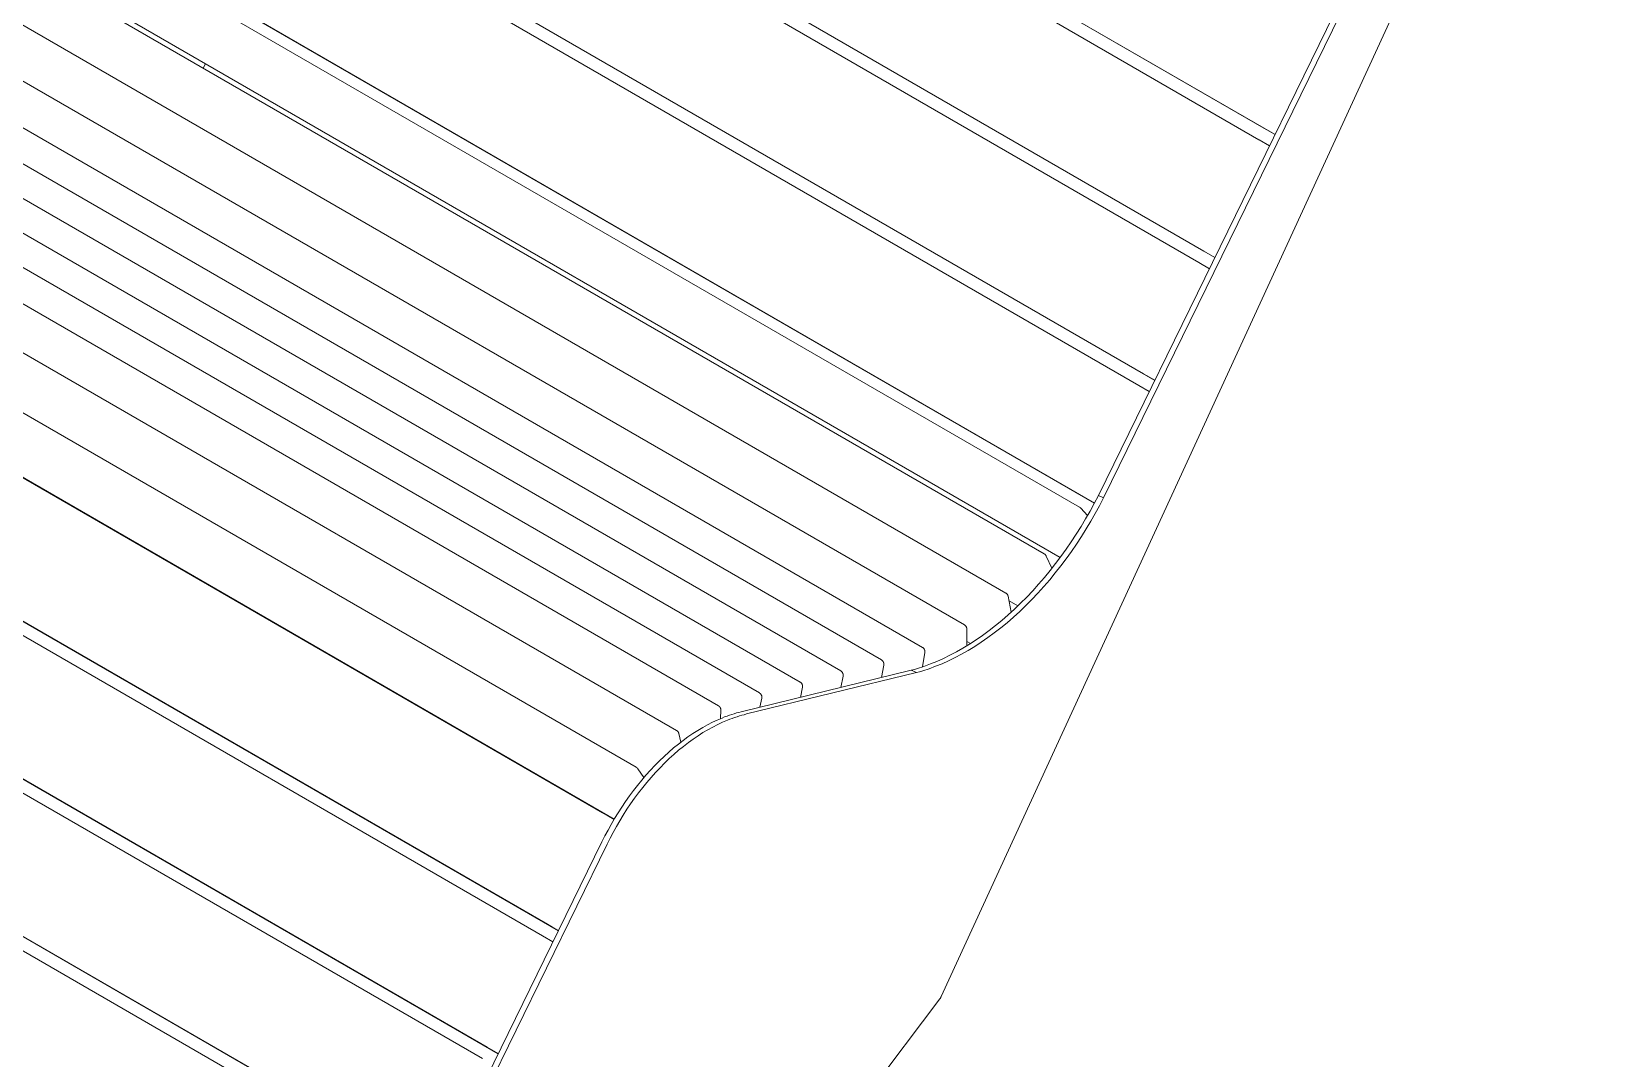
# Model space of a CAD drawing. Header units: millimetres. Extents: x 143 to 4970, y 293 to 3610.
# Drawn here: x 3873 to 4968, y 1408 to 2124 of the extents above; entities that cross this region are included whole.
import ezdxf

# ---------------------------------------------------------------- set-up
doc = ezdxf.new("R2010")
doc.units = ezdxf.units.MM
doc.layers.add('ZANO_R', color=7, linetype='Continuous', lineweight=0)

msp = doc.modelspace()

# ---------------------------------------------------------------- linework, layer by layer
at = {"layer": 'ZANO_R'}
for p, q in [((4942.9, 2465.3), (4617.5, 1800.5)), ((4946.6, 2463.7), (4621.1, 1798.9)), ((4064.4, 2442.9), (4733, 2056.9)), ((4968.1, 2451), (4507.8, 1451.1)), ((4059.1, 2436), (4729.6, 2048.8)), ((4740.8, 2052.3), (4077.3, 2435.3)), ((4005.5, 2357), (4687.7, 1963.1)), ((4010.8, 2363.9), (4691.1, 1971.1)), ((4698.8, 1966.6), (4023.7, 2356.3)), ((3957.2, 2284.9), (4649.1, 1885.4)), ((3951.9, 2278), (4645.7, 1877.4)), ((4656.8, 1880.8), (3970.1, 2277.3)), ((3903.6, 2205.9), (4607.1, 1799.7)), ((3897.4, 2200.5), (4604.4, 1792.3)), ((4614.7, 1795.2), (3916.5, 2198.3)), ((3872.7, 2168), (4579.7, 1759.8)), ((4590.9, 1757.3), (3889.3, 2162.4)), ((3845.9, 2140.7), (4552.9, 1732.5)), ((3817, 2118.4), (4524, 1710.3)), ((3759.1, 2094), (4466.1, 1685.8)), ((3787.7, 2102.8), (4494.7, 1694.6)), ((3994.2, 2101.8), (3992.6, 2098.8)), ((3730.7, 2086.3), (4437.7, 1678.1)), ((3673.9, 2071), (4380.9, 1662.8)), ((3702.3, 2078.6), (4409.3, 1670.4)), ((3645.3, 2062), (4352.3, 1653.8)), ((4729.7, 2048.8), (4729.6, 2048.8)), ((4729.7, 2048.8), (4737, 2044.5)), ((4733, 2056.9), (4740.8, 2052.3)), ((3616, 2044.8), (4323, 1636.6)), ((3587.9, 2019.1), (4294.9, 1611)), ((3562, 1988.7), (4271.4, 1579.1)), ((4279.5, 1574.8), (3577.3, 1980.2)), ((4687.7, 1963.1), (4687.7, 1963.1)), ((4687.7, 1963.1), (4695, 1958.8)), ((4691.1, 1971.1), (4698.8, 1966.6)), ((3508.4, 1909.7), (4229.5, 1493.4)), ((3513.7, 1916.6), (4232.9, 1501.4)), ((4240.6, 1496.9), (3526.7, 1909)), ((4649.1, 1885.4), (4656.8, 1880.9)), ((4645.7, 1877.4), (4645.7, 1877.4)), ((4645.7, 1877.4), (4653, 1873.1)), ((3454.8, 1830.7), (4187.5, 1407.7)), ((3460.1, 1837.6), (4190.9, 1415.7)), ((4198.6, 1411.1), (3473.1, 1830)), ((4607.1, 1799.7), (4614.8, 1795.2)), ((4617.5, 1800.5), (4614.6, 1795)), ((4617.5, 1800.5), (4621.1, 1798.9)), ((4621.1, 1798.9), (4618.3, 1793.4)), ((4604.4, 1792.3), (4604.5, 1792.3)), ((4604.5, 1792.3), (4604.6, 1792.2)), ((4604.6, 1792.2), (4604.7, 1792.1)), ((4604.7, 1792.1), (4604.8, 1792.1)), ((4604.8, 1792.1), (4604.9, 1792)), ((4604.9, 1792), (4605, 1791.9)), ((4605, 1791.9), (4605.1, 1791.9)), ((4605.1, 1791.9), (4605.2, 1791.8)), ((4605.2, 1791.8), (4605.2, 1791.7)), ((4605.2, 1791.7), (4610, 1786.5)), ((4611.7, 1789.6), (4608.6, 1784.2)), ((4614.6, 1795), (4611.7, 1789.6)), ((4615.3, 1788), (4612.2, 1782.6)), ((4618.3, 1793.4), (4615.3, 1788)), ((4605.4, 1778.8), (4602, 1773.5)), ((4608.6, 1784.2), (4605.4, 1778.8)), ((4609, 1777.2), (4605.7, 1771.9)), ((4612.2, 1782.6), (4609, 1777.2)), ((4598.6, 1768.2), (4595, 1763.1)), ((4602, 1773.5), (4598.6, 1768.2)), ((4602.2, 1766.6), (4598.7, 1761.5)), ((4605.7, 1771.9), (4602.2, 1766.6)), ((3406.5, 1758.6), (4148.9, 1330)), ((4579.7, 1759.8), (4579.8, 1759.8)), ((4579.8, 1759.8), (4579.9, 1759.7)), ((4579.9, 1759.7), (4580, 1759.7)), ((4580, 1759.7), (4580.1, 1759.6)), ((4580.1, 1759.6), (4580.2, 1759.5)), ((4580.2, 1759.5), (4580.3, 1759.4)), ((4580.3, 1759.4), (4580.4, 1759.4)), ((4580.4, 1759.4), (4580.4, 1759.3)), ((4580.4, 1759.3), (4580.5, 1759.2)), ((4580.5, 1759.2), (4580.6, 1759.1)), ((4580.6, 1759.1), (4580.7, 1759)), ((4580.7, 1759), (4580.8, 1758.9)), ((4580.8, 1758.9), (4580.8, 1758.8)), ((4580.8, 1758.8), (4580.9, 1758.7)), ((4580.9, 1758.7), (4580.9, 1758.6)), ((4580.9, 1758.6), (4581, 1758.5)), ((4581, 1758.5), (4581.1, 1758.4)), ((4581.1, 1758.4), (4581.1, 1758.3)), ((4581.1, 1758.3), (4585.1, 1749.8)), ((4587.6, 1753), (4583.8, 1748.1)), ((4591.4, 1758), (4587.6, 1753)), ((4595, 1756.4), (4591.3, 1751.4)), ((4595, 1763.1), (4591.4, 1758)), ((4598.7, 1761.5), (4595, 1756.4)), ((3401.2, 1751.7), (4145.5, 1321.9)), ((4156.7, 1325.4), (3419.4, 1751)), ((4579.8, 1743.3), (4575.8, 1738.6)), ((4583.5, 1741.7), (4579.4, 1737)), ((4583.8, 1748.1), (4579.8, 1743.3)), ((4587.4, 1746.5), (4583.5, 1741.7)), ((4591.3, 1751.4), (4587.4, 1746.5)), ((4552.9, 1732.5), (4553, 1732.4)), ((4553, 1732.4), (4553.1, 1732.4)), ((4553.1, 1732.4), (4553.2, 1732.3)), ((4553.2, 1732.3), (4553.3, 1732.2)), ((4553.3, 1732.2), (4553.4, 1732.2)), ((4553.4, 1732.2), (4553.5, 1732.1)), ((4553.5, 1732.1), (4553.6, 1732)), ((4553.6, 1732), (4553.6, 1731.9)), ((4553.6, 1731.9), (4553.7, 1731.8)), ((4553.7, 1731.8), (4553.8, 1731.7)), ((4553.8, 1731.7), (4553.9, 1731.7)), ((4553.9, 1731.7), (4553.9, 1731.6)), ((4553.9, 1731.6), (4554, 1731.5)), ((4554, 1731.5), (4554.1, 1731.4)), ((4554.1, 1731.4), (4554.1, 1731.3)), ((4554.1, 1731.3), (4554.2, 1731.2)), ((4554.2, 1731.2), (4554.3, 1731.1)), ((4554.3, 1731.1), (4554.3, 1731)), ((4554.3, 1731), (4554.4, 1730.8)), ((4554.4, 1730.8), (4554.4, 1730.7)), ((4554.4, 1730.7), (4554.4, 1730.6)), ((4571.7, 1734.1), (4567.5, 1729.6)), ((4575.3, 1732.5), (4571.1, 1728)), ((4575.8, 1738.6), (4571.7, 1734.1)), ((4579.4, 1737), (4575.3, 1732.5)), ((4554.4, 1730.6), (4554.5, 1730.5)), ((4554.5, 1730.5), (4554.5, 1730.4)), ((4554.5, 1730.4), (4554.5, 1730.3)), ((4554.5, 1730.3), (4554.6, 1730.2)), ((4554.6, 1730.2), (4556.7, 1719.2)), ((4558.9, 1721.2), (4554.6, 1717.2)), ((4561.3, 1723.5), (4555.2, 1727)), ((4563.2, 1725.4), (4558.9, 1721.2)), ((4566.9, 1723.8), (4562.6, 1719.6)), ((4567.5, 1729.6), (4563.2, 1725.4)), ((4571.1, 1728), (4566.9, 1723.8)), ((4524, 1710.3), (4524.1, 1710.2)), ((4524.1, 1710.2), (4524.2, 1710.1)), ((4524.2, 1710.1), (4524.3, 1710.1)), ((4524.3, 1710.1), (4524.4, 1710)), ((4524.4, 1710), (4524.5, 1709.9)), ((4524.5, 1709.9), (4524.5, 1709.8)), ((4524.5, 1709.8), (4524.6, 1709.8)), ((4524.6, 1709.8), (4524.7, 1709.7)), ((4524.7, 1709.7), (4524.8, 1709.6)), ((4524.8, 1709.6), (4524.9, 1709.5)), ((4524.9, 1709.5), (4524.9, 1709.4)), ((4524.9, 1709.4), (4525, 1709.3)), ((4525, 1709.3), (4525.1, 1709.2)), ((4525.1, 1709.2), (4525.2, 1709.1)), ((4525.2, 1709.1), (4525.2, 1709)), ((4525.2, 1709), (4525.3, 1708.9)), ((4525.3, 1708.9), (4525.3, 1708.8)), ((4525.3, 1708.8), (4525.4, 1708.7)), ((4545.7, 1709.8), (4541.2, 1706.3)), ((4550.1, 1713.4), (4545.7, 1709.8)), ((4553.8, 1711.8), (4549.3, 1708.2)), ((4554.6, 1717.2), (4550.1, 1713.4)), ((4558.2, 1715.6), (4553.8, 1711.8)), ((4562.6, 1719.6), (4558.2, 1715.6)), ((4525.4, 1708.7), (4525.4, 1708.6)), ((4525.4, 1708.6), (4525.5, 1708.5)), ((4525.5, 1708.5), (4525.5, 1708.4)), ((4525.5, 1708.4), (4525.5, 1708.3)), ((4525.5, 1708.3), (4525.6, 1708.2)), ((4525.6, 1708.2), (4525.6, 1708.1)), ((4525.6, 1708.1), (4525.6, 1707.9)), ((4525.6, 1707.9), (4525.7, 1707.8)), ((4525.7, 1707.8), (4525.7, 1707.7)), ((4525.7, 1707.7), (4525.7, 1707.6)), ((4525.7, 1707.6), (4525.7, 1707.5)), ((4525.7, 1707.5), (4525.7, 1707.4)), ((4525.7, 1707.4), (4525.7, 1707.3)), ((4525.7, 1707.3), (4525.7, 1695.7)), ((4528.2, 1697.2), (4525.7, 1698.7)), ((4532.1, 1699.8), (4527.5, 1696.8)), ((4535.7, 1698.2), (4531.2, 1695.3)), ((4536.6, 1702.9), (4532.1, 1699.8)), ((4540.3, 1701.4), (4535.7, 1698.2)), ((4541.2, 1706.3), (4536.6, 1702.9)), ((4544.8, 1704.7), (4540.3, 1701.4)), ((4549.3, 1708.2), (4544.8, 1704.7)), ((4494.7, 1694.6), (4494.8, 1694.6)), ((4496.4, 1691.1), (4494.7, 1680.9)), ((4494.8, 1694.6), (4494.9, 1694.5)), ((4494.9, 1694.5), (4495, 1694.5)), ((4495, 1694.5), (4495.1, 1694.4)), ((4495.1, 1694.4), (4495.2, 1694.3)), ((4495.2, 1694.3), (4495.3, 1694.2)), ((4495.3, 1694.2), (4495.3, 1694.1)), ((4495.3, 1694.1), (4495.4, 1694.1)), ((4495.4, 1694.1), (4495.5, 1694)), ((4495.5, 1694), (4495.6, 1693.9)), ((4495.6, 1693.9), (4495.7, 1693.8)), ((4495.7, 1693.8), (4495.7, 1693.7)), ((4495.7, 1693.7), (4495.8, 1693.6)), ((4495.8, 1693.6), (4495.9, 1693.5)), ((4495.9, 1693.5), (4495.9, 1693.4)), ((4495.9, 1693.4), (4496, 1693.3)), ((4496, 1693.3), (4496, 1693.2)), ((4496, 1693.2), (4496.1, 1693.1)), ((4496.1, 1693.1), (4496.1, 1693)), ((4496.1, 1693), (4496.2, 1692.9)), ((4496.2, 1692.9), (4496.2, 1692.7)), ((4496.2, 1692.7), (4496.3, 1692.6)), ((4496.3, 1692.6), (4496.3, 1692.5)), ((4496.3, 1692.5), (4496.3, 1692.4)), ((4496.3, 1692.4), (4496.3, 1692.3)), ((4496.3, 1692.3), (4496.4, 1692.2)), ((4496.4, 1692.2), (4496.4, 1692)), ((4496.4, 1692), (4496.4, 1691.9)), ((4496.4, 1691.9), (4496.4, 1691.8)), ((4496.4, 1691.8), (4496.4, 1691.7)), ((4496.4, 1691.7), (4496.4, 1691.6)), ((4496.4, 1691.6), (4496.4, 1691.4)), ((4496.4, 1691.4), (4496.4, 1691.3)), ((4496.4, 1691.3), (4496.4, 1691.2)), ((4496.4, 1691.2), (4496.4, 1691.1)), ((4513.8, 1689.1), (4509.3, 1686.8)), ((4517.5, 1687.5), (4512.9, 1685.3)), ((4518.4, 1691.5), (4513.8, 1689.1)), ((4522, 1689.9), (4517.5, 1687.5)), ((4522.9, 1694.1), (4518.4, 1691.5)), ((4526.6, 1692.5), (4522, 1689.9)), ((4527.5, 1696.8), (4522.9, 1694.1)), ((4531.2, 1695.3), (4526.6, 1692.5)), ((4486.9, 1678.6), (4368.2, 1649.6)), ((4490.6, 1677), (4371.8, 1648.1)), ((4437.7, 1678.1), (4437.8, 1678.1)), ((4437.8, 1678.1), (4437.9, 1678)), ((4437.9, 1678), (4438, 1677.9)), ((4438, 1677.9), (4438.1, 1677.8)), ((4438.1, 1677.8), (4438.2, 1677.8)), ((4438.2, 1677.8), (4438.3, 1677.7)), ((4438.3, 1677.7), (4438.3, 1677.6)), ((4438.3, 1677.6), (4438.4, 1677.5)), ((4438.4, 1677.5), (4438.5, 1677.4)), ((4438.5, 1677.4), (4438.6, 1677.3)), ((4438.6, 1677.3), (4438.7, 1677.3)), ((4438.7, 1677.3), (4438.7, 1677.2)), ((4438.7, 1677.2), (4438.8, 1677.1)), ((4438.8, 1677.1), (4438.9, 1677)), ((4438.9, 1677), (4438.9, 1676.9)), ((4438.9, 1676.9), (4439, 1676.8)), ((4439, 1676.8), (4439, 1676.6)), ((4439, 1676.6), (4439.1, 1676.5)), ((4439.1, 1676.5), (4439.1, 1676.4)), ((4439.1, 1676.4), (4439.2, 1676.3)), ((4439.2, 1676.3), (4439.2, 1676.2)), ((4439.2, 1676.2), (4439.3, 1676.1)), ((4439.3, 1676.1), (4439.3, 1676)), ((4439.3, 1676), (4439.3, 1675.9)), ((4467.7, 1682.1), (4466, 1673.5)), ((4466.1, 1685.8), (4466.2, 1685.7)), ((4466.2, 1685.7), (4466.3, 1685.7)), ((4466.3, 1685.7), (4466.4, 1685.6)), ((4466.4, 1685.6), (4466.5, 1685.5)), ((4466.5, 1685.5), (4466.6, 1685.4)), ((4466.6, 1685.4), (4466.6, 1685.4)), ((4466.6, 1685.4), (4466.7, 1685.3)), ((4466.7, 1685.3), (4466.8, 1685.2)), ((4466.8, 1685.2), (4466.9, 1685.1)), ((4466.9, 1685.1), (4467, 1685)), ((4467, 1685), (4467.1, 1684.9)), ((4467.1, 1684.9), (4467.1, 1684.8)), ((4467.1, 1684.8), (4467.2, 1684.7)), ((4467.2, 1684.7), (4467.3, 1684.6)), ((4467.3, 1684.6), (4467.3, 1684.5)), ((4467.3, 1684.5), (4467.4, 1684.4)), ((4467.4, 1684.4), (4467.4, 1684.3)), ((4467.4, 1684.3), (4467.5, 1684.2)), ((4467.5, 1684.2), (4467.5, 1684.1)), ((4467.5, 1684.1), (4467.6, 1684)), ((4467.6, 1684), (4467.6, 1683.9)), ((4467.6, 1683.9), (4467.7, 1683.8)), ((4467.7, 1683.8), (4467.7, 1683.6)), ((4467.7, 1683.6), (4467.7, 1683.5)), ((4467.7, 1683.5), (4467.7, 1683.4)), ((4467.7, 1683.4), (4467.8, 1683.3)), ((4467.8, 1682.2), (4467.7, 1682.1)), ((4467.8, 1683.3), (4467.8, 1683.2)), ((4467.8, 1683.2), (4467.8, 1683.1)), ((4467.8, 1683.1), (4467.8, 1682.9)), ((4467.8, 1682.9), (4467.8, 1682.8)), ((4467.8, 1682.8), (4467.8, 1682.7)), ((4467.8, 1682.7), (4467.8, 1682.6)), ((4467.8, 1682.6), (4467.8, 1682.5)), ((4467.8, 1682.5), (4467.8, 1682.3)), ((4467.8, 1682.3), (4467.8, 1682.2)), ((4489.1, 1679.2), (4486.9, 1678.6)), ((4490.6, 1677), (4486.9, 1678.6)), ((4491.3, 1679.8), (4489.1, 1679.2)), ((4492.7, 1677.6), (4490.6, 1677)), ((4495.7, 1681.3), (4491.3, 1679.8)), ((4495, 1678.3), (4492.7, 1677.6)), ((4499.4, 1679.7), (4495, 1678.3)), ((4500.2, 1683), (4495.7, 1681.3)), ((4503.9, 1681.4), (4499.4, 1679.7)), ((4504.7, 1684.8), (4500.2, 1683)), ((4508.4, 1683.2), (4503.9, 1681.4)), ((4509.3, 1686.8), (4504.7, 1684.8)), ((4512.9, 1685.3), (4508.4, 1683.2)), ((4409.3, 1670.4), (4409.4, 1670.4)), ((4409.4, 1670.4), (4409.5, 1670.3)), ((4409.5, 1670.3), (4409.6, 1670.2)), ((4410.9, 1666.7), (4409.5, 1659.7)), ((4409.6, 1670.2), (4409.7, 1670.2)), ((4409.7, 1670.2), (4409.8, 1670.1)), ((4409.8, 1670.1), (4409.9, 1670)), ((4409.9, 1670), (4409.9, 1669.9)), ((4409.9, 1669.9), (4410, 1669.9)), ((4410, 1669.9), (4410.1, 1669.8)), ((4410.1, 1669.8), (4410.2, 1669.7)), ((4410.2, 1669.7), (4410.3, 1669.6)), ((4410.3, 1669.6), (4410.3, 1669.5)), ((4410.3, 1669.5), (4410.4, 1669.4)), ((4410.4, 1669.4), (4410.5, 1669.3)), ((4410.5, 1669.3), (4410.5, 1669.2)), ((4410.5, 1669.2), (4410.6, 1669.1)), ((4410.6, 1669.1), (4410.7, 1669)), ((4410.7, 1669), (4410.7, 1668.9)), ((4410.7, 1668.9), (4410.8, 1668.8)), ((4410.8, 1668.8), (4410.8, 1668.6)), ((4410.8, 1668.6), (4410.8, 1668.5)), ((4410.8, 1668.5), (4410.9, 1668.4)), ((4410.9, 1668.4), (4410.9, 1668.3)), ((4410.9, 1668.3), (4410.9, 1668.2)), ((4410.9, 1668.2), (4411, 1668.1)), ((4411, 1666.9), (4410.9, 1666.7)), ((4411, 1668.1), (4411, 1667.9)), ((4411, 1667.9), (4411, 1667.8)), ((4411, 1667.8), (4411, 1667.7)), ((4411, 1667.7), (4411, 1667.6)), ((4411, 1667.6), (4411, 1667.5)), ((4411, 1667.5), (4411, 1667.3)), ((4411, 1667.3), (4411, 1667.2)), ((4411, 1667.2), (4411, 1667.1)), ((4411, 1667.1), (4411, 1667)), ((4411, 1667), (4411, 1666.9)), ((4439.3, 1674.4), (4437.7, 1666.6)), ((4439.3, 1675.9), (4439.3, 1675.7)), ((4439.3, 1675.7), (4439.4, 1675.6)), ((4439.4, 1674.5), (4439.3, 1674.4)), ((4439.4, 1675.6), (4439.4, 1675.5)), ((4439.4, 1675.5), (4439.4, 1675.4)), ((4439.4, 1675.4), (4439.4, 1675.3)), ((4439.4, 1675.3), (4439.4, 1675.1)), ((4439.4, 1675.1), (4439.4, 1675)), ((4439.4, 1675), (4439.4, 1674.9)), ((4439.4, 1674.9), (4439.4, 1674.8)), ((4439.4, 1674.8), (4439.4, 1674.7)), ((4439.4, 1674.7), (4439.4, 1674.5)), ((4380.9, 1662.8), (4381, 1662.7)), ((4381, 1662.7), (4381.1, 1662.6)), ((4381.1, 1662.6), (4381.2, 1662.6)), ((4381.2, 1662.6), (4381.3, 1662.5)), ((4381.3, 1662.5), (4381.4, 1662.4)), ((4382.5, 1659.1), (4381.3, 1652.8)), ((4381.4, 1662.4), (4381.5, 1662.3)), ((4381.5, 1662.3), (4381.6, 1662.3)), ((4381.6, 1662.3), (4381.6, 1662.2)), ((4381.6, 1662.2), (4381.7, 1662.1)), ((4381.7, 1662.1), (4381.8, 1662)), ((4381.8, 1662), (4381.9, 1661.9)), ((4381.9, 1661.9), (4381.9, 1661.8)), ((4381.9, 1661.8), (4382, 1661.7)), ((4382, 1661.7), (4382.1, 1661.6)), ((4382.1, 1661.6), (4382.1, 1661.5)), ((4382.1, 1661.5), (4382.2, 1661.4)), ((4382.2, 1661.4), (4382.3, 1661.3)), ((4382.3, 1661.3), (4382.3, 1661.2)), ((4382.3, 1661.2), (4382.4, 1661.1)), ((4382.4, 1661.1), (4382.4, 1661)), ((4382.4, 1661), (4382.4, 1660.9)), ((4382.4, 1660.9), (4382.5, 1660.7)), ((4382.5, 1660.7), (4382.5, 1660.6)), ((4382.5, 1660.6), (4382.5, 1660.5)), ((4382.5, 1660.5), (4382.6, 1660.4)), ((4382.6, 1659.2), (4382.5, 1659.1)), ((4382.6, 1660.4), (4382.6, 1660.3)), ((4382.6, 1660.3), (4382.6, 1660.2)), ((4382.6, 1660.2), (4382.6, 1660)), ((4382.6, 1660), (4382.6, 1659.9)), ((4382.6, 1659.9), (4382.6, 1659.8)), ((4382.6, 1659.8), (4382.6, 1659.7)), ((4382.6, 1659.7), (4382.6, 1659.6)), ((4382.6, 1659.6), (4382.6, 1659.4)), ((4382.6, 1659.4), (4382.6, 1659.3)), ((4382.6, 1659.3), (4382.6, 1659.2)), ((4351.5, 1643.9), (4348.1, 1642.3)), ((4354.9, 1645.3), (4351.5, 1643.9)), ((4352.3, 1653.8), (4352.4, 1653.8)), ((4352.4, 1653.8), (4352.5, 1653.7)), ((4352.5, 1653.7), (4352.6, 1653.6)), ((4352.6, 1653.6), (4352.7, 1653.6)), ((4352.7, 1653.6), (4352.8, 1653.5)), ((4352.8, 1653.5), (4352.9, 1653.4)), ((4352.9, 1653.4), (4353, 1653.3)), ((4353, 1653.3), (4353, 1653.2)), ((4353, 1653.2), (4353.1, 1653.2)), ((4353.1, 1653.2), (4353.2, 1653.1)), ((4353.2, 1653.1), (4353.3, 1653)), ((4353.3, 1653), (4353.3, 1652.9)), ((4353.3, 1652.9), (4353.4, 1652.8)), ((4353.4, 1652.8), (4353.5, 1652.7)), ((4353.5, 1652.7), (4353.5, 1652.6)), ((4353.5, 1652.6), (4353.6, 1652.5)), ((4353.6, 1652.5), (4353.6, 1652.4)), ((4353.6, 1652.4), (4353.7, 1652.3)), ((4353.7, 1652.3), (4353.7, 1652.2)), ((4353.7, 1652.2), (4353.8, 1652.1)), ((4353.8, 1652.1), (4353.8, 1652)), ((4353.8, 1652), (4353.9, 1651.8)), ((4354, 1650.7), (4353.8, 1644.9)), ((4353.9, 1651.8), (4353.9, 1651.7)), ((4353.9, 1651.7), (4353.9, 1651.6)), ((4353.9, 1651.6), (4354, 1651.5)), ((4354, 1651.5), (4354, 1651.4)), ((4354, 1651.4), (4354, 1651.3)), ((4354, 1651.3), (4354, 1651.2)), ((4354, 1651.2), (4354, 1651)), ((4354, 1651), (4354, 1650.9)), ((4354, 1650.9), (4354, 1650.8)), ((4354, 1650.8), (4354, 1650.7)), ((4356.6, 1646), (4354.9, 1645.3)), ((4358.6, 1643.7), (4355.2, 1642.3)), ((4358.3, 1646.6), (4356.6, 1646)), ((4359.9, 1647.2), (4358.3, 1646.6)), ((4360.2, 1644.4), (4358.6, 1643.7)), ((4361.6, 1647.8), (4359.9, 1647.2)), ((4361.9, 1645), (4360.2, 1644.4)), ((4363.3, 1648.3), (4361.6, 1647.8)), ((4363.6, 1645.6), (4361.9, 1645)), ((4364.9, 1648.8), (4363.3, 1648.3)), ((4365.3, 1646.2), (4363.6, 1645.6)), ((4366.5, 1649.2), (4364.9, 1648.8)), ((4366.9, 1646.7), (4365.3, 1646.2)), ((4368.2, 1649.6), (4366.5, 1649.2)), ((4368.6, 1647.2), (4366.9, 1646.7)), ((4370.2, 1647.6), (4368.6, 1647.2)), ((4371.8, 1648.1), (4370.2, 1647.6)), ((4323, 1636.6), (4323.1, 1636.6)), ((4323.1, 1636.6), (4323.2, 1636.5)), ((4323.2, 1636.5), (4323.3, 1636.4)), ((4323.3, 1636.4), (4323.4, 1636.4)), ((4323.4, 1636.4), (4323.5, 1636.3)), ((4323.5, 1636.3), (4323.6, 1636.2)), ((4323.6, 1636.2), (4323.7, 1636.1)), ((4323.7, 1636.1), (4323.8, 1636)), ((4323.8, 1636), (4323.9, 1636)), ((4323.9, 1636), (4323.9, 1635.9)), ((4323.9, 1635.9), (4324, 1635.8)), ((4324, 1635.8), (4324.1, 1635.7)), ((4324.1, 1635.7), (4324.1, 1635.6)), ((4324.1, 1635.6), (4324.2, 1635.5)), ((4324.2, 1635.5), (4324.3, 1635.4)), ((4324.3, 1635.4), (4324.3, 1635.3)), ((4324.3, 1635.3), (4324.4, 1635.2)), ((4324.4, 1635.2), (4324.4, 1635.1)), ((4324.4, 1635.1), (4324.5, 1635)), ((4324.5, 1635), (4324.5, 1634.9)), ((4324.5, 1634.9), (4324.6, 1634.7)), ((4324.6, 1634.7), (4324.6, 1634.6)), ((4324.6, 1634.6), (4324.6, 1634.5)), ((4324.6, 1634.5), (4324.7, 1634.4)), ((4324.7, 1634.4), (4326, 1628.5)), ((4331, 1632.2), (4327.6, 1629.7)), ((4334.4, 1634.5), (4331, 1632.2)), ((4337.9, 1636.6), (4334.4, 1634.5)), ((4338.1, 1632.9), (4334.7, 1630.6)), ((4341.3, 1638.7), (4337.9, 1636.6)), ((4341.5, 1635.1), (4338.1, 1632.9)), ((4344.7, 1640.6), (4341.3, 1638.7)), ((4344.9, 1637.1), (4341.5, 1635.1)), ((4348.1, 1642.3), (4344.7, 1640.6)), ((4348.4, 1639), (4344.9, 1637.1)), ((4351.8, 1640.7), (4348.4, 1639)), ((4355.2, 1642.3), (4351.8, 1640.7)), ((4317.6, 1621.5), (4314.3, 1618.5)), ((4320.9, 1624.4), (4317.6, 1621.5)), ((4324.3, 1627.1), (4320.9, 1624.4)), ((4324.5, 1622.8), (4321.2, 1619.9)), ((4327.6, 1629.7), (4324.3, 1627.1)), ((4327.9, 1625.5), (4324.5, 1622.8)), ((4331.3, 1628.1), (4327.9, 1625.5)), ((4334.7, 1630.6), (4331.3, 1628.1)), ((4294.9, 1611), (4295, 1610.9)), ((4295, 1610.9), (4295.1, 1610.8)), ((4295.1, 1610.8), (4295.2, 1610.8)), ((4295.2, 1610.8), (4295.3, 1610.7)), ((4295.3, 1610.7), (4295.4, 1610.6)), ((4295.4, 1610.6), (4295.5, 1610.6)), ((4295.5, 1610.6), (4295.6, 1610.5)), ((4295.6, 1610.5), (4295.6, 1610.4)), ((4295.6, 1610.4), (4295.7, 1610.3)), ((4295.7, 1610.3), (4295.8, 1610.2)), ((4295.8, 1610.2), (4295.9, 1610.1)), ((4307.9, 1612.2), (4304.8, 1608.9)), ((4311.1, 1615.4), (4307.9, 1612.2)), ((4311.5, 1610.6), (4308.4, 1607.3)), ((4314.3, 1618.5), (4311.1, 1615.4)), ((4314.7, 1613.9), (4311.5, 1610.6)), ((4318, 1617), (4314.7, 1613.9)), ((4321.2, 1619.9), (4318, 1617)), ((4298.7, 1602), (4295.7, 1598.3)), ((4295.9, 1610.1), (4295.9, 1610.1)), ((4295.9, 1610.1), (4296, 1610)), ((4296, 1610), (4296.1, 1609.9)), ((4296.1, 1609.9), (4300.2, 1603.7)), ((4301.7, 1605.5), (4298.7, 1602)), ((4302.3, 1600.4), (4299.4, 1596.8)), ((4304.8, 1608.9), (4301.7, 1605.5)), ((4305.3, 1603.9), (4302.3, 1600.4)), ((4308.4, 1607.3), (4305.3, 1603.9)), ((4290.1, 1590.9), (4287.4, 1587)), ((4292.9, 1594.7), (4290.1, 1590.9)), ((4293.7, 1589.3), (4291, 1585.5)), ((4295.7, 1598.3), (4292.9, 1594.7)), ((4296.5, 1593.1), (4293.7, 1589.3)), ((4299.4, 1596.8), (4296.5, 1593.1)), ((4271.5, 1579.1), (4271.4, 1579.1)), ((4271.5, 1579.1), (4279.4, 1574.5)), ((4282.2, 1579.2), (4279.8, 1575.2)), ((4284.8, 1583.1), (4282.2, 1579.2)), ((4285.9, 1577.6), (4283.4, 1573.6)), ((4287.4, 1587), (4284.8, 1583.1)), ((4288.4, 1581.6), (4285.9, 1577.6)), ((4291, 1585.5), (4288.4, 1581.6)), ((4275.2, 1567.1), (4273, 1563)), ((4277.4, 1571.1), (4275.2, 1567.1)), ((4279.8, 1575.2), (4277.4, 1571.1)), ((4281.1, 1569.6), (4278.8, 1565.5)), ((4283.4, 1573.6), (4281.1, 1569.6)), ((4270.9, 1558.8), (4113.6, 1237.5)), ((4274.6, 1557.3), (4117.3, 1235.9)), ((4273, 1563), (4270.9, 1558.8)), ((4276.7, 1561.4), (4274.6, 1557.3)), ((4278.8, 1565.5), (4276.7, 1561.4)), ((4232.9, 1501.4), (4240.6, 1496.9)), ((4229.5, 1493.4), (4229.5, 1493.4)), ((4229.5, 1493.4), (4236.8, 1489.1)), ((4506.9, 1449.4), (4430, 1347.9)), ((4507, 1449.6), (4506.9, 1449.4)), ((4507.1, 1449.7), (4507, 1449.6)), ((4507.2, 1449.9), (4507.1, 1449.7)), ((4507.3, 1450), (4507.2, 1449.9)), ((4507.4, 1450.2), (4507.3, 1450)), ((4507.5, 1450.3), (4507.4, 1450.2)), ((4507.6, 1450.6), (4507.5, 1450.5)), ((4507.5, 1450.5), (4507.5, 1450.3)), ((4507.7, 1450.8), (4507.6, 1450.6)), ((4507.8, 1451.1), (4507.7, 1451)), ((4507.7, 1451), (4507.7, 1450.8)), ((4190.9, 1415.7), (4198.6, 1411.2))]:
    msp.add_line(p, q, dxfattribs=at)

doc.saveas('drawing.dxf')
